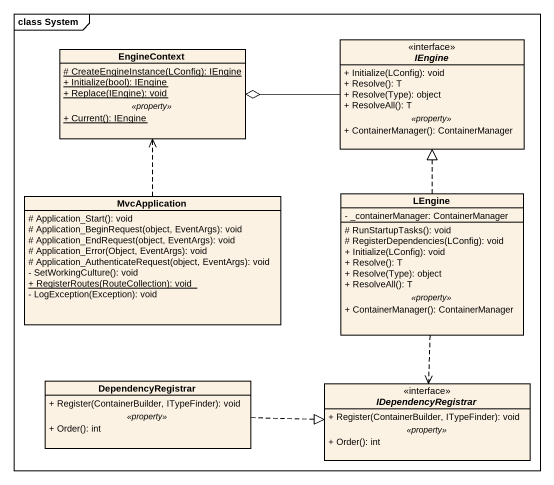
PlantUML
@startuml
mainframe class System
hide circle
hide empty members
skinparam classAttributeIconSize 0
class EngineContext {
  {static} # CreateEngineInstance(LConfig): IEngine
  {static} + Initialize(bool): IEngine
  {static} + Replace(IEngine): void
  .. <<property>> ..
  {static} + Current(): IEngine
}
interface IEngine {
  + Initialize(LConfig): void
  + Resolve(): T
  + Resolve(Type): object
  + ResolveAll(): T
  .. <<property>> ..
  + ContainerManager(): ContainerManager
}
class MvcApplication {
  # Application_Start(): void
  # Application_BeginRequest(object, EventArgs): void
  # Application_EndRequest(object, EventArgs): void
  # Application_Error(Object, EventArgs): void
  # Application_AuthenticateRequest(object, EventArgs): void
  - SetWorkingCulture(): void
  {static} + RegisterRoutes(RouteCollection): void
  - LogException(Exception): void
}
class LEngine {
  - _containerManager: ContainerManager
  --
  # RunStartupTasks(): void
  # RegisterDependencies(LConfig): void
  + Initialize(LConfig): void
  + Resolve(): T
  + Resolve(Type): object
  + ResolveAll(): T
  .. <<property>> ..
  + ContainerManager(): ContainerManager
}
class DependencyRegistrar {
  + Register(ContainerBuilder, ITypeFinder): void
  .. <<property>> ..
  + Order(): int
}
interface IDependencyRegistrar {
  + Register(ContainerBuilder, ITypeFinder): void
  .. <<property>> ..
  + Order(): int
}
IEngine -left-o EngineContext
MvcApplication .up.> EngineContext
LEngine .up.|> IEngine
LEngine ..> IDependencyRegistrar
DependencyRegistrar .right.|> IDependencyRegistrar
@enduml
